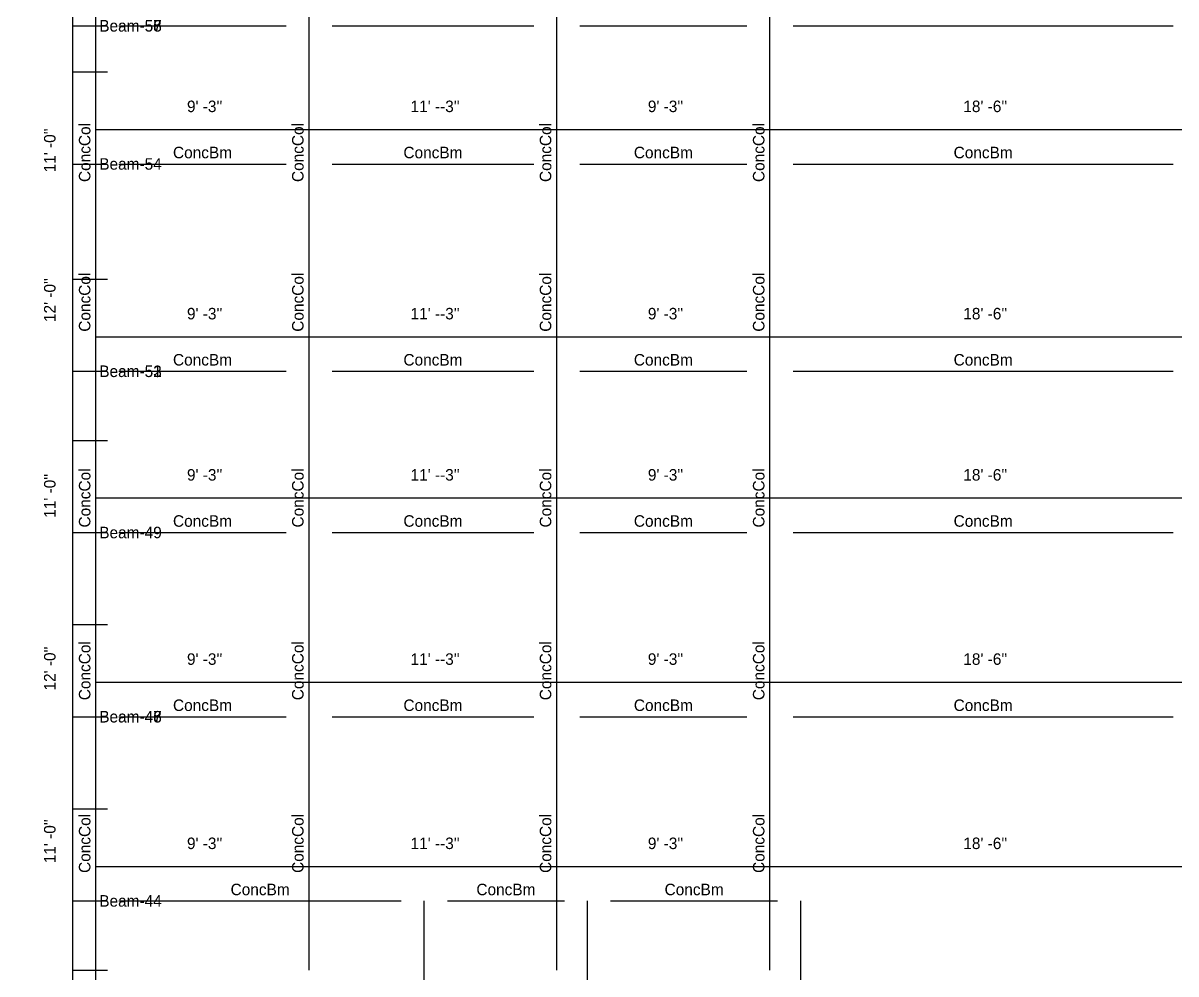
# Model space of a CAD drawing. Extents: x -38 to 2998, y -195 to 11529.
# Drawn here: x -38 to 562, y 1306 to 1801 of the extents above; entities that cross this region are included whole.
import ezdxf
from ezdxf.enums import TextEntityAlignment as Align

# ---------------------------------------------------------------- set-up
doc = ezdxf.new("R2010")
doc.units = 0
doc.header["$MEASUREMENT"] = 0
doc.layers.get('0').update_dxf_attribs({"linetype": 'CONTINUOUS'})
for name, color, linetype in [('CENTERLINES', 7, 'CONTINUOUS'), ('DIMENSIONS', 4, 'CONTINUOUS'), ('TEXT', 5, 'CONTINUOUS')]:
    doc.layers.add(name, color=color, linetype=linetype)
doc.dimstyles.get("Standard").update_dxf_attribs({"dimtxt": 0.18, "dimasz": 0.18, "dimexe": 0.18, "dimexo": 0.0625, "dimgap": 0.09, "dimtad": 0, "dimtih": 1, "dimtoh": 1, "dimdec": 4, "dimzin": 0, "dimtxsty": 'STANDARD', "dimcen": 0.09, "dimazin": 3, "dimtfac": 1, "dimtdec": 4, "dimtofl": 0, "dimtmove": 0, "dimatfit": 3, "dimtolj": 1, "dimtzin": 0})

# ---------------------------------------------------------------- blocks, each defined once
blk = doc.blocks.new('*D3437')
at = {"color": 1, "linetype": 'BYBLOCK'}
for points in [[(-8.29, 1340.29), (-7.23, 1339.23), (-16.77, 1348.77), (-15.71, 1347.71)], [(-8.29, 1196.29), (-7.23, 1195.23), (-16.77, 1204.77), (-15.71, 1203.71)]]:
    blk.add_solid(points, dxfattribs=at)
at = {"layer": 'DIMENSIONS', "color": 9, "linetype": 'BYBLOCK'}
for p, q in [((-12, 1344), (6, 1344)), ((-12, 1200), (6, 1200))]:
    blk.add_line(p, q, dxfattribs=at)
at = {"layer": 'DIMENSIONS', "color": 0, "linetype": 'BYBLOCK'}
blk.add_line((-12, 1200), (-12, 1344), dxfattribs=at)
at = {"layer": 'DIMENSIONS', "color": 0, "linetype": 'BYBLOCK', "insert": (-24, 1272), "char_height": 6, "attachment_point": 5, "rotation": 90}
blk.add_mtext("\\A1; 12' -0''", dxfattribs=at)
blk = doc.blocks.new('*D3438')
at = {"color": 1, "linetype": 'BYBLOCK'}
for points in [[(4.77, 1366.77), (3.71, 1365.71), (-3.71, 1358.29), (-4.77, 1357.23)], [(115.77, 1366.77), (114.71, 1365.71), (107.29, 1358.29), (106.23, 1357.23)]]:
    blk.add_solid(points, dxfattribs=at)
at = {"layer": 'DIMENSIONS', "color": 9, "linetype": 'BYBLOCK'}
for p, q in [((0, 1362), (0, 1380)), ((111, 1362), (111, 1380))]:
    blk.add_line(p, q, dxfattribs=at)
at = {"layer": 'DIMENSIONS', "color": 0, "linetype": 'BYBLOCK'}
blk.add_line((0, 1362), (111, 1362), dxfattribs=at)
at = {"layer": 'DIMENSIONS', "color": 0, "linetype": 'BYBLOCK', "insert": (55.5, 1374), "char_height": 6, "attachment_point": 5}
blk.add_mtext("\\A1; 9' -3''", dxfattribs=at)
blk = doc.blocks.new('*D3439')
at = {"color": 1, "linetype": 'BYBLOCK'}
for points in [[(115.77, 1366.77), (114.71, 1365.71), (107.29, 1358.29), (106.23, 1357.23)], [(244.77, 1366.77), (243.71, 1365.71), (236.29, 1358.29), (235.23, 1357.23)]]:
    blk.add_solid(points, dxfattribs=at)
at = {"layer": 'DIMENSIONS', "color": 9, "linetype": 'BYBLOCK'}
for p, q in [((111, 1362), (111, 1380)), ((240, 1362), (240, 1380))]:
    blk.add_line(p, q, dxfattribs=at)
at = {"layer": 'DIMENSIONS', "color": 0, "linetype": 'BYBLOCK'}
blk.add_line((111, 1362), (240, 1362), dxfattribs=at)
at = {"layer": 'DIMENSIONS', "color": 0, "linetype": 'BYBLOCK', "insert": (175.5, 1374), "char_height": 6, "attachment_point": 5}
blk.add_mtext("\\A1; 11' --3''", dxfattribs=at)
blk = doc.blocks.new('*D3440')
at = {"color": 1, "linetype": 'BYBLOCK'}
for points in [[(244.77, 1366.77), (243.71, 1365.71), (236.29, 1358.29), (235.23, 1357.23)], [(355.77, 1366.77), (354.71, 1365.71), (347.29, 1358.29), (346.23, 1357.23)]]:
    blk.add_solid(points, dxfattribs=at)
at = {"layer": 'DIMENSIONS', "color": 9, "linetype": 'BYBLOCK'}
for p, q in [((240, 1362), (240, 1380)), ((351, 1362), (351, 1380))]:
    blk.add_line(p, q, dxfattribs=at)
at = {"layer": 'DIMENSIONS', "color": 0, "linetype": 'BYBLOCK'}
blk.add_line((240, 1362), (351, 1362), dxfattribs=at)
at = {"layer": 'DIMENSIONS', "color": 0, "linetype": 'BYBLOCK', "insert": (295.5, 1374), "char_height": 6, "attachment_point": 5}
blk.add_mtext("\\A1; 9' -3''", dxfattribs=at)
blk = doc.blocks.new('*D3441')
at = {"color": 1, "linetype": 'BYBLOCK'}
for points in [[(355.77, 1366.77), (354.71, 1365.71), (347.29, 1358.29), (346.23, 1357.23)], [(577.77, 1366.77), (576.71, 1365.71), (569.29, 1358.29), (568.23, 1357.23)]]:
    blk.add_solid(points, dxfattribs=at)
at = {"layer": 'DIMENSIONS', "color": 9, "linetype": 'BYBLOCK'}
for p, q in [((351, 1362), (351, 1380)), ((573, 1362), (573, 1380))]:
    blk.add_line(p, q, dxfattribs=at)
at = {"layer": 'DIMENSIONS', "color": 0, "linetype": 'BYBLOCK'}
blk.add_line((351, 1362), (573, 1362), dxfattribs=at)
at = {"layer": 'DIMENSIONS', "color": 0, "linetype": 'BYBLOCK', "insert": (462, 1374), "char_height": 6, "attachment_point": 5}
blk.add_mtext("\\A1; 18' -6''", dxfattribs=at)
blk = doc.blocks.new('*D3453')
at = {"color": 1, "linetype": 'BYBLOCK'}
for points in [[(-8.29, 1532.29), (-7.23, 1531.23), (-16.77, 1540.77), (-15.71, 1539.71)], [(-8.29, 1388.29), (-7.23, 1387.23), (-16.77, 1396.77), (-15.71, 1395.71)]]:
    blk.add_solid(points, dxfattribs=at)
at = {"layer": 'DIMENSIONS', "color": 9, "linetype": 'BYBLOCK'}
for p, q in [((-12, 1536), (6, 1536)), ((-12, 1392), (6, 1392))]:
    blk.add_line(p, q, dxfattribs=at)
at = {"layer": 'DIMENSIONS', "color": 0, "linetype": 'BYBLOCK'}
blk.add_line((-12, 1392), (-12, 1536), dxfattribs=at)
at = {"layer": 'DIMENSIONS', "color": 0, "linetype": 'BYBLOCK', "insert": (-24, 1464), "char_height": 6, "attachment_point": 5, "rotation": 90}
blk.add_mtext("\\A1; 12' -0''", dxfattribs=at)
blk = doc.blocks.new('*D3454')
at = {"color": 1, "linetype": 'BYBLOCK'}
for points in [[(4.77, 1558.77), (3.71, 1557.71), (-3.71, 1550.29), (-4.77, 1549.23)], [(115.77, 1558.77), (114.71, 1557.71), (107.29, 1550.29), (106.23, 1549.23)]]:
    blk.add_solid(points, dxfattribs=at)
at = {"layer": 'DIMENSIONS', "color": 9, "linetype": 'BYBLOCK'}
for p, q in [((0, 1554), (0, 1572)), ((111, 1554), (111, 1572))]:
    blk.add_line(p, q, dxfattribs=at)
at = {"layer": 'DIMENSIONS', "color": 0, "linetype": 'BYBLOCK'}
blk.add_line((0, 1554), (111, 1554), dxfattribs=at)
at = {"layer": 'DIMENSIONS', "color": 0, "linetype": 'BYBLOCK', "insert": (55.5, 1566), "char_height": 6, "attachment_point": 5}
blk.add_mtext("\\A1; 9' -3''", dxfattribs=at)
blk = doc.blocks.new('*D3455')
at = {"color": 1, "linetype": 'BYBLOCK'}
for points in [[(115.77, 1558.77), (114.71, 1557.71), (107.29, 1550.29), (106.23, 1549.23)], [(244.77, 1558.77), (243.71, 1557.71), (236.29, 1550.29), (235.23, 1549.23)]]:
    blk.add_solid(points, dxfattribs=at)
at = {"layer": 'DIMENSIONS', "color": 9, "linetype": 'BYBLOCK'}
for p, q in [((111, 1554), (111, 1572)), ((240, 1554), (240, 1572))]:
    blk.add_line(p, q, dxfattribs=at)
at = {"layer": 'DIMENSIONS', "color": 0, "linetype": 'BYBLOCK'}
blk.add_line((111, 1554), (240, 1554), dxfattribs=at)
at = {"layer": 'DIMENSIONS', "color": 0, "linetype": 'BYBLOCK', "insert": (175.5, 1566), "char_height": 6, "attachment_point": 5}
blk.add_mtext("\\A1; 11' --3''", dxfattribs=at)
blk = doc.blocks.new('*D3456')
at = {"color": 1, "linetype": 'BYBLOCK'}
for points in [[(244.77, 1558.77), (243.71, 1557.71), (236.29, 1550.29), (235.23, 1549.23)], [(355.77, 1558.77), (354.71, 1557.71), (347.29, 1550.29), (346.23, 1549.23)]]:
    blk.add_solid(points, dxfattribs=at)
at = {"layer": 'DIMENSIONS', "color": 9, "linetype": 'BYBLOCK'}
for p, q in [((240, 1554), (240, 1572)), ((351, 1554), (351, 1572))]:
    blk.add_line(p, q, dxfattribs=at)
at = {"layer": 'DIMENSIONS', "color": 0, "linetype": 'BYBLOCK'}
blk.add_line((240, 1554), (351, 1554), dxfattribs=at)
at = {"layer": 'DIMENSIONS', "color": 0, "linetype": 'BYBLOCK', "insert": (295.5, 1566), "char_height": 6, "attachment_point": 5}
blk.add_mtext("\\A1; 9' -3''", dxfattribs=at)
blk = doc.blocks.new('*D3457')
at = {"color": 1, "linetype": 'BYBLOCK'}
for points in [[(355.77, 1558.77), (354.71, 1557.71), (347.29, 1550.29), (346.23, 1549.23)], [(577.77, 1558.77), (576.71, 1557.71), (569.29, 1550.29), (568.23, 1549.23)]]:
    blk.add_solid(points, dxfattribs=at)
at = {"layer": 'DIMENSIONS', "color": 9, "linetype": 'BYBLOCK'}
for p, q in [((351, 1554), (351, 1572)), ((573, 1554), (573, 1572))]:
    blk.add_line(p, q, dxfattribs=at)
at = {"layer": 'DIMENSIONS', "color": 0, "linetype": 'BYBLOCK'}
blk.add_line((351, 1554), (573, 1554), dxfattribs=at)
at = {"layer": 'DIMENSIONS', "color": 0, "linetype": 'BYBLOCK', "insert": (462, 1566), "char_height": 6, "attachment_point": 5}
blk.add_mtext("\\A1; 18' -6''", dxfattribs=at)
blk = doc.blocks.new('*D3469')
at = {"color": 1, "linetype": 'BYBLOCK'}
for points in [[(-8.29, 1724.29), (-7.23, 1723.23), (-16.77, 1732.77), (-15.71, 1731.71)], [(-8.29, 1580.29), (-7.23, 1579.23), (-16.77, 1588.77), (-15.71, 1587.71)]]:
    blk.add_solid(points, dxfattribs=at)
at = {"layer": 'DIMENSIONS', "color": 9, "linetype": 'BYBLOCK'}
for p, q in [((-12, 1728), (6, 1728)), ((-12, 1584), (6, 1584))]:
    blk.add_line(p, q, dxfattribs=at)
at = {"layer": 'DIMENSIONS', "color": 0, "linetype": 'BYBLOCK'}
blk.add_line((-12, 1584), (-12, 1728), dxfattribs=at)
at = {"layer": 'DIMENSIONS', "color": 0, "linetype": 'BYBLOCK', "insert": (-24, 1656), "char_height": 6, "attachment_point": 5, "rotation": 90}
blk.add_mtext("\\A1; 12' -0''", dxfattribs=at)
blk = doc.blocks.new('*D3470')
at = {"color": 1, "linetype": 'BYBLOCK'}
for points in [[(4.77, 1750.77), (3.71, 1749.71), (-3.71, 1742.29), (-4.77, 1741.23)], [(115.77, 1750.77), (114.71, 1749.71), (107.29, 1742.29), (106.23, 1741.23)]]:
    blk.add_solid(points, dxfattribs=at)
at = {"layer": 'DIMENSIONS', "color": 9, "linetype": 'BYBLOCK'}
for p, q in [((0, 1746), (0, 1764)), ((111, 1746), (111, 1764))]:
    blk.add_line(p, q, dxfattribs=at)
at = {"layer": 'DIMENSIONS', "color": 0, "linetype": 'BYBLOCK'}
blk.add_line((0, 1746), (111, 1746), dxfattribs=at)
at = {"layer": 'DIMENSIONS', "color": 0, "linetype": 'BYBLOCK', "insert": (55.5, 1758), "char_height": 6, "attachment_point": 5}
blk.add_mtext("\\A1; 9' -3''", dxfattribs=at)
blk = doc.blocks.new('*D3471')
at = {"color": 1, "linetype": 'BYBLOCK'}
for points in [[(115.77, 1750.77), (114.71, 1749.71), (107.29, 1742.29), (106.23, 1741.23)], [(244.77, 1750.77), (243.71, 1749.71), (236.29, 1742.29), (235.23, 1741.23)]]:
    blk.add_solid(points, dxfattribs=at)
at = {"layer": 'DIMENSIONS', "color": 9, "linetype": 'BYBLOCK'}
for p, q in [((111, 1746), (111, 1764)), ((240, 1746), (240, 1764))]:
    blk.add_line(p, q, dxfattribs=at)
at = {"layer": 'DIMENSIONS', "color": 0, "linetype": 'BYBLOCK'}
blk.add_line((111, 1746), (240, 1746), dxfattribs=at)
at = {"layer": 'DIMENSIONS', "color": 0, "linetype": 'BYBLOCK', "insert": (175.5, 1758), "char_height": 6, "attachment_point": 5}
blk.add_mtext("\\A1; 11' --3''", dxfattribs=at)
blk = doc.blocks.new('*D3472')
at = {"color": 1, "linetype": 'BYBLOCK'}
for points in [[(244.77, 1750.77), (243.71, 1749.71), (236.29, 1742.29), (235.23, 1741.23)], [(355.77, 1750.77), (354.71, 1749.71), (347.29, 1742.29), (346.23, 1741.23)]]:
    blk.add_solid(points, dxfattribs=at)
at = {"layer": 'DIMENSIONS', "color": 9, "linetype": 'BYBLOCK'}
for p, q in [((240, 1746), (240, 1764)), ((351, 1746), (351, 1764))]:
    blk.add_line(p, q, dxfattribs=at)
at = {"layer": 'DIMENSIONS', "color": 0, "linetype": 'BYBLOCK'}
blk.add_line((240, 1746), (351, 1746), dxfattribs=at)
at = {"layer": 'DIMENSIONS', "color": 0, "linetype": 'BYBLOCK', "insert": (295.5, 1758), "char_height": 6, "attachment_point": 5}
blk.add_mtext("\\A1; 9' -3''", dxfattribs=at)
blk = doc.blocks.new('*D3473')
at = {"color": 1, "linetype": 'BYBLOCK'}
for points in [[(355.77, 1750.77), (354.71, 1749.71), (347.29, 1742.29), (346.23, 1741.23)], [(577.77, 1750.77), (576.71, 1749.71), (569.29, 1742.29), (568.23, 1741.23)]]:
    blk.add_solid(points, dxfattribs=at)
at = {"layer": 'DIMENSIONS', "color": 9, "linetype": 'BYBLOCK'}
for p, q in [((351, 1746), (351, 1764)), ((573, 1746), (573, 1764))]:
    blk.add_line(p, q, dxfattribs=at)
at = {"layer": 'DIMENSIONS', "color": 0, "linetype": 'BYBLOCK'}
blk.add_line((351, 1746), (573, 1746), dxfattribs=at)
at = {"layer": 'DIMENSIONS', "color": 0, "linetype": 'BYBLOCK', "insert": (462, 1758), "char_height": 6, "attachment_point": 5}
blk.add_mtext("\\A1; 18' -6''", dxfattribs=at)
blk = doc.blocks.new('*D3485')
at = {"color": 1, "linetype": 'BYBLOCK'}
for points in [[(-8.29, 1916.29), (-7.23, 1915.23), (-16.77, 1924.77), (-15.71, 1923.71)], [(-8.29, 1772.29), (-7.23, 1771.23), (-16.77, 1780.77), (-15.71, 1779.71)]]:
    blk.add_solid(points, dxfattribs=at)
at = {"layer": 'DIMENSIONS', "color": 9, "linetype": 'BYBLOCK'}
for p, q in [((-12, 1920), (6, 1920)), ((-12, 1776), (6, 1776))]:
    blk.add_line(p, q, dxfattribs=at)
at = {"layer": 'DIMENSIONS', "color": 0, "linetype": 'BYBLOCK'}
blk.add_line((-12, 1776), (-12, 1920), dxfattribs=at)
at = {"layer": 'DIMENSIONS', "color": 0, "linetype": 'BYBLOCK', "insert": (-24, 1848), "char_height": 6, "attachment_point": 5, "rotation": 90}
blk.add_mtext("\\A1; 12' -0''", dxfattribs=at)
blk = doc.blocks.new('*D3923')
at = {"color": 1, "linetype": 'BYBLOCK'}
for points in [[(-8.29, 1436.29), (-7.23, 1435.23), (-16.77, 1444.77), (-15.71, 1443.71)], [(-8.29, 1304.29), (-7.23, 1303.23), (-16.77, 1312.77), (-15.71, 1311.71)]]:
    blk.add_solid(points, dxfattribs=at)
at = {"layer": 'DIMENSIONS', "color": 9, "linetype": 'BYBLOCK'}
for p, q in [((-12, 1440), (6, 1440)), ((-12, 1308), (6, 1308))]:
    blk.add_line(p, q, dxfattribs=at)
at = {"layer": 'DIMENSIONS', "color": 0, "linetype": 'BYBLOCK'}
blk.add_line((-12, 1308), (-12, 1440), dxfattribs=at)
at = {"layer": 'DIMENSIONS', "color": 0, "linetype": 'BYBLOCK', "insert": (-24, 1374), "char_height": 6, "attachment_point": 5, "rotation": 90}
blk.add_mtext("\\A1; 11' -0''", dxfattribs=at)
blk = doc.blocks.new('*D3924')
at = {"color": 1, "linetype": 'BYBLOCK'}
for points in [[(4.77, 1462.77), (3.71, 1461.71), (-3.71, 1454.29), (-4.77, 1453.23)], [(115.77, 1462.77), (114.71, 1461.71), (107.29, 1454.29), (106.23, 1453.23)]]:
    blk.add_solid(points, dxfattribs=at)
at = {"layer": 'DIMENSIONS', "color": 9, "linetype": 'BYBLOCK'}
for p, q in [((0, 1458), (0, 1476)), ((111, 1458), (111, 1476))]:
    blk.add_line(p, q, dxfattribs=at)
at = {"layer": 'DIMENSIONS', "color": 0, "linetype": 'BYBLOCK'}
blk.add_line((0, 1458), (111, 1458), dxfattribs=at)
at = {"layer": 'DIMENSIONS', "color": 0, "linetype": 'BYBLOCK', "insert": (55.5, 1470), "char_height": 6, "attachment_point": 5}
blk.add_mtext("\\A1; 9' -3''", dxfattribs=at)
blk = doc.blocks.new('*D3925')
at = {"color": 1, "linetype": 'BYBLOCK'}
for points in [[(115.77, 1462.77), (114.71, 1461.71), (107.29, 1454.29), (106.23, 1453.23)], [(244.77, 1462.77), (243.71, 1461.71), (236.29, 1454.29), (235.23, 1453.23)]]:
    blk.add_solid(points, dxfattribs=at)
at = {"layer": 'DIMENSIONS', "color": 9, "linetype": 'BYBLOCK'}
for p, q in [((111, 1458), (111, 1476)), ((240, 1458), (240, 1476))]:
    blk.add_line(p, q, dxfattribs=at)
at = {"layer": 'DIMENSIONS', "color": 0, "linetype": 'BYBLOCK'}
blk.add_line((111, 1458), (240, 1458), dxfattribs=at)
at = {"layer": 'DIMENSIONS', "color": 0, "linetype": 'BYBLOCK', "insert": (175.5, 1470), "char_height": 6, "attachment_point": 5}
blk.add_mtext("\\A1; 11' --3''", dxfattribs=at)
blk = doc.blocks.new('*D3926')
at = {"color": 1, "linetype": 'BYBLOCK'}
for points in [[(244.77, 1462.77), (243.71, 1461.71), (236.29, 1454.29), (235.23, 1453.23)], [(355.77, 1462.77), (354.71, 1461.71), (347.29, 1454.29), (346.23, 1453.23)]]:
    blk.add_solid(points, dxfattribs=at)
at = {"layer": 'DIMENSIONS', "color": 9, "linetype": 'BYBLOCK'}
for p, q in [((240, 1458), (240, 1476)), ((351, 1458), (351, 1476))]:
    blk.add_line(p, q, dxfattribs=at)
at = {"layer": 'DIMENSIONS', "color": 0, "linetype": 'BYBLOCK'}
blk.add_line((240, 1458), (351, 1458), dxfattribs=at)
at = {"layer": 'DIMENSIONS', "color": 0, "linetype": 'BYBLOCK', "insert": (295.5, 1470), "char_height": 6, "attachment_point": 5}
blk.add_mtext("\\A1; 9' -3''", dxfattribs=at)
blk = doc.blocks.new('*D3927')
at = {"color": 1, "linetype": 'BYBLOCK'}
for points in [[(355.77, 1462.77), (354.71, 1461.71), (347.29, 1454.29), (346.23, 1453.23)], [(577.77, 1462.77), (576.71, 1461.71), (569.29, 1454.29), (568.23, 1453.23)]]:
    blk.add_solid(points, dxfattribs=at)
at = {"layer": 'DIMENSIONS', "color": 9, "linetype": 'BYBLOCK'}
for p, q in [((351, 1458), (351, 1476)), ((573, 1458), (573, 1476))]:
    blk.add_line(p, q, dxfattribs=at)
at = {"layer": 'DIMENSIONS', "color": 0, "linetype": 'BYBLOCK'}
blk.add_line((351, 1458), (573, 1458), dxfattribs=at)
at = {"layer": 'DIMENSIONS', "color": 0, "linetype": 'BYBLOCK', "insert": (462, 1470), "char_height": 6, "attachment_point": 5}
blk.add_mtext("\\A1; 18' -6''", dxfattribs=at)
blk = doc.blocks.new('*D3939')
at = {"color": 1, "linetype": 'BYBLOCK'}
for points in [[(-8.29, 1616.29), (-7.23, 1615.23), (-16.77, 1624.77), (-15.71, 1623.71)], [(-8.29, 1484.29), (-7.23, 1483.23), (-16.77, 1492.77), (-15.71, 1491.71)]]:
    blk.add_solid(points, dxfattribs=at)
at = {"layer": 'DIMENSIONS', "color": 9, "linetype": 'BYBLOCK'}
for p, q in [((-12, 1620), (6, 1620)), ((-12, 1488), (6, 1488))]:
    blk.add_line(p, q, dxfattribs=at)
at = {"layer": 'DIMENSIONS', "color": 0, "linetype": 'BYBLOCK'}
blk.add_line((-12, 1488), (-12, 1620), dxfattribs=at)
at = {"layer": 'DIMENSIONS', "color": 0, "linetype": 'BYBLOCK', "insert": (-24, 1554), "char_height": 6, "attachment_point": 5, "rotation": 90}
blk.add_mtext("\\A1; 11' -0''", dxfattribs=at)
blk = doc.blocks.new('*D3940')
at = {"color": 1, "linetype": 'BYBLOCK'}
for points in [[(4.77, 1642.77), (3.71, 1641.71), (-3.71, 1634.29), (-4.77, 1633.23)], [(115.77, 1642.77), (114.71, 1641.71), (107.29, 1634.29), (106.23, 1633.23)]]:
    blk.add_solid(points, dxfattribs=at)
at = {"layer": 'DIMENSIONS', "color": 9, "linetype": 'BYBLOCK'}
for p, q in [((0, 1638), (0, 1656)), ((111, 1638), (111, 1656))]:
    blk.add_line(p, q, dxfattribs=at)
at = {"layer": 'DIMENSIONS', "color": 0, "linetype": 'BYBLOCK'}
blk.add_line((0, 1638), (111, 1638), dxfattribs=at)
at = {"layer": 'DIMENSIONS', "color": 0, "linetype": 'BYBLOCK', "insert": (55.5, 1650), "char_height": 6, "attachment_point": 5}
blk.add_mtext("\\A1; 9' -3''", dxfattribs=at)
blk = doc.blocks.new('*D3941')
at = {"color": 1, "linetype": 'BYBLOCK'}
for points in [[(115.77, 1642.77), (114.71, 1641.71), (107.29, 1634.29), (106.23, 1633.23)], [(244.77, 1642.77), (243.71, 1641.71), (236.29, 1634.29), (235.23, 1633.23)]]:
    blk.add_solid(points, dxfattribs=at)
at = {"layer": 'DIMENSIONS', "color": 9, "linetype": 'BYBLOCK'}
for p, q in [((111, 1638), (111, 1656)), ((240, 1638), (240, 1656))]:
    blk.add_line(p, q, dxfattribs=at)
at = {"layer": 'DIMENSIONS', "color": 0, "linetype": 'BYBLOCK'}
blk.add_line((111, 1638), (240, 1638), dxfattribs=at)
at = {"layer": 'DIMENSIONS', "color": 0, "linetype": 'BYBLOCK', "insert": (175.5, 1650), "char_height": 6, "attachment_point": 5}
blk.add_mtext("\\A1; 11' --3''", dxfattribs=at)
blk = doc.blocks.new('*D3942')
at = {"color": 1, "linetype": 'BYBLOCK'}
for points in [[(244.77, 1642.77), (243.71, 1641.71), (236.29, 1634.29), (235.23, 1633.23)], [(355.77, 1642.77), (354.71, 1641.71), (347.29, 1634.29), (346.23, 1633.23)]]:
    blk.add_solid(points, dxfattribs=at)
at = {"layer": 'DIMENSIONS', "color": 9, "linetype": 'BYBLOCK'}
for p, q in [((240, 1638), (240, 1656)), ((351, 1638), (351, 1656))]:
    blk.add_line(p, q, dxfattribs=at)
at = {"layer": 'DIMENSIONS', "color": 0, "linetype": 'BYBLOCK'}
blk.add_line((240, 1638), (351, 1638), dxfattribs=at)
at = {"layer": 'DIMENSIONS', "color": 0, "linetype": 'BYBLOCK', "insert": (295.5, 1650), "char_height": 6, "attachment_point": 5}
blk.add_mtext("\\A1; 9' -3''", dxfattribs=at)
blk = doc.blocks.new('*D3943')
at = {"color": 1, "linetype": 'BYBLOCK'}
for points in [[(355.77, 1642.77), (354.71, 1641.71), (347.29, 1634.29), (346.23, 1633.23)], [(577.77, 1642.77), (576.71, 1641.71), (569.29, 1634.29), (568.23, 1633.23)]]:
    blk.add_solid(points, dxfattribs=at)
at = {"layer": 'DIMENSIONS', "color": 9, "linetype": 'BYBLOCK'}
for p, q in [((351, 1638), (351, 1656)), ((573, 1638), (573, 1656))]:
    blk.add_line(p, q, dxfattribs=at)
at = {"layer": 'DIMENSIONS', "color": 0, "linetype": 'BYBLOCK'}
blk.add_line((351, 1638), (573, 1638), dxfattribs=at)
at = {"layer": 'DIMENSIONS', "color": 0, "linetype": 'BYBLOCK', "insert": (462, 1650), "char_height": 6, "attachment_point": 5}
blk.add_mtext("\\A1; 18' -6''", dxfattribs=at)
blk = doc.blocks.new('*D3955')
at = {"color": 1, "linetype": 'BYBLOCK'}
for points in [[(-8.29, 1796.29), (-7.23, 1795.23), (-16.77, 1804.77), (-15.71, 1803.71)], [(-8.29, 1664.29), (-7.23, 1663.23), (-16.77, 1672.77), (-15.71, 1671.71)]]:
    blk.add_solid(points, dxfattribs=at)
at = {"layer": 'DIMENSIONS', "color": 9, "linetype": 'BYBLOCK'}
for p, q in [((-12, 1800), (6, 1800)), ((-12, 1668), (6, 1668))]:
    blk.add_line(p, q, dxfattribs=at)
at = {"layer": 'DIMENSIONS', "color": 0, "linetype": 'BYBLOCK'}
blk.add_line((-12, 1668), (-12, 1800), dxfattribs=at)
at = {"layer": 'DIMENSIONS', "color": 0, "linetype": 'BYBLOCK', "insert": (-24, 1734), "char_height": 6, "attachment_point": 5, "rotation": 90}
blk.add_mtext("\\A1; 11' -0''", dxfattribs=at)
blk = doc.blocks.new('*D4393')
at = {"color": 1, "linetype": 'BYBLOCK'}
for points in [[(-8.29, 1436.29), (-7.23, 1435.23), (-16.77, 1444.77), (-15.71, 1443.71)], [(-8.29, 1304.29), (-7.23, 1303.23), (-16.77, 1312.77), (-15.71, 1311.71)]]:
    blk.add_solid(points, dxfattribs=at)
at = {"layer": 'DIMENSIONS', "color": 9, "linetype": 'BYBLOCK'}
for p, q in [((-12, 1440), (6, 1440)), ((-12, 1308), (6, 1308))]:
    blk.add_line(p, q, dxfattribs=at)
at = {"layer": 'DIMENSIONS', "color": 0, "linetype": 'BYBLOCK'}
blk.add_line((-12, 1308), (-12, 1440), dxfattribs=at)
at = {"layer": 'DIMENSIONS', "color": 0, "linetype": 'BYBLOCK', "insert": (-24, 1374), "char_height": 6, "attachment_point": 5, "rotation": 90}
blk.add_mtext("\\A1; 11' -0''", dxfattribs=at)
blk = doc.blocks.new('*D4394')
at = {"color": 1, "linetype": 'BYBLOCK'}
for points in [[(4.77, 1462.77), (3.71, 1461.71), (-3.71, 1454.29), (-4.77, 1453.23)], [(115.77, 1462.77), (114.71, 1461.71), (107.29, 1454.29), (106.23, 1453.23)]]:
    blk.add_solid(points, dxfattribs=at)
at = {"layer": 'DIMENSIONS', "color": 9, "linetype": 'BYBLOCK'}
for p, q in [((0, 1458), (0, 1476)), ((111, 1458), (111, 1476))]:
    blk.add_line(p, q, dxfattribs=at)
at = {"layer": 'DIMENSIONS', "color": 0, "linetype": 'BYBLOCK'}
blk.add_line((0, 1458), (111, 1458), dxfattribs=at)
at = {"layer": 'DIMENSIONS', "color": 0, "linetype": 'BYBLOCK', "insert": (55.5, 1470), "char_height": 6, "attachment_point": 5}
blk.add_mtext("\\A1; 9' -3''", dxfattribs=at)
blk = doc.blocks.new('*D4395')
at = {"color": 1, "linetype": 'BYBLOCK'}
for points in [[(115.77, 1462.77), (114.71, 1461.71), (107.29, 1454.29), (106.23, 1453.23)], [(244.77, 1462.77), (243.71, 1461.71), (236.29, 1454.29), (235.23, 1453.23)]]:
    blk.add_solid(points, dxfattribs=at)
at = {"layer": 'DIMENSIONS', "color": 9, "linetype": 'BYBLOCK'}
for p, q in [((111, 1458), (111, 1476)), ((240, 1458), (240, 1476))]:
    blk.add_line(p, q, dxfattribs=at)
at = {"layer": 'DIMENSIONS', "color": 0, "linetype": 'BYBLOCK'}
blk.add_line((111, 1458), (240, 1458), dxfattribs=at)
at = {"layer": 'DIMENSIONS', "color": 0, "linetype": 'BYBLOCK', "insert": (175.5, 1470), "char_height": 6, "attachment_point": 5}
blk.add_mtext("\\A1; 11' --3''", dxfattribs=at)
blk = doc.blocks.new('*D4396')
at = {"color": 1, "linetype": 'BYBLOCK'}
for points in [[(244.77, 1462.77), (243.71, 1461.71), (236.29, 1454.29), (235.23, 1453.23)], [(355.77, 1462.77), (354.71, 1461.71), (347.29, 1454.29), (346.23, 1453.23)]]:
    blk.add_solid(points, dxfattribs=at)
at = {"layer": 'DIMENSIONS', "color": 9, "linetype": 'BYBLOCK'}
for p, q in [((240, 1458), (240, 1476)), ((351, 1458), (351, 1476))]:
    blk.add_line(p, q, dxfattribs=at)
at = {"layer": 'DIMENSIONS', "color": 0, "linetype": 'BYBLOCK'}
blk.add_line((240, 1458), (351, 1458), dxfattribs=at)
at = {"layer": 'DIMENSIONS', "color": 0, "linetype": 'BYBLOCK', "insert": (295.5, 1470), "char_height": 6, "attachment_point": 5}
blk.add_mtext("\\A1; 9' -3''", dxfattribs=at)
blk = doc.blocks.new('*D4397')
at = {"color": 1, "linetype": 'BYBLOCK'}
for points in [[(355.77, 1462.77), (354.71, 1461.71), (347.29, 1454.29), (346.23, 1453.23)], [(577.77, 1462.77), (576.71, 1461.71), (569.29, 1454.29), (568.23, 1453.23)]]:
    blk.add_solid(points, dxfattribs=at)
at = {"layer": 'DIMENSIONS', "color": 9, "linetype": 'BYBLOCK'}
for p, q in [((351, 1458), (351, 1476)), ((573, 1458), (573, 1476))]:
    blk.add_line(p, q, dxfattribs=at)
at = {"layer": 'DIMENSIONS', "color": 0, "linetype": 'BYBLOCK'}
blk.add_line((351, 1458), (573, 1458), dxfattribs=at)
at = {"layer": 'DIMENSIONS', "color": 0, "linetype": 'BYBLOCK', "insert": (462, 1470), "char_height": 6, "attachment_point": 5}
blk.add_mtext("\\A1; 18' -6''", dxfattribs=at)
blk = doc.blocks.new('*D4409')
at = {"color": 1, "linetype": 'BYBLOCK'}
for points in [[(-8.29, 1616.29), (-7.23, 1615.23), (-16.77, 1624.77), (-15.71, 1623.71)], [(-8.29, 1484.29), (-7.23, 1483.23), (-16.77, 1492.77), (-15.71, 1491.71)]]:
    blk.add_solid(points, dxfattribs=at)
at = {"layer": 'DIMENSIONS', "color": 9, "linetype": 'BYBLOCK'}
for p, q in [((-12, 1620), (6, 1620)), ((-12, 1488), (6, 1488))]:
    blk.add_line(p, q, dxfattribs=at)
at = {"layer": 'DIMENSIONS', "color": 0, "linetype": 'BYBLOCK'}
blk.add_line((-12, 1488), (-12, 1620), dxfattribs=at)
at = {"layer": 'DIMENSIONS', "color": 0, "linetype": 'BYBLOCK', "insert": (-24, 1554), "char_height": 6, "attachment_point": 5, "rotation": 90}
blk.add_mtext("\\A1; 11' -0''", dxfattribs=at)
blk = doc.blocks.new('*D4410')
at = {"color": 1, "linetype": 'BYBLOCK'}
for points in [[(4.77, 1642.77), (3.71, 1641.71), (-3.71, 1634.29), (-4.77, 1633.23)], [(115.77, 1642.77), (114.71, 1641.71), (107.29, 1634.29), (106.23, 1633.23)]]:
    blk.add_solid(points, dxfattribs=at)
at = {"layer": 'DIMENSIONS', "color": 9, "linetype": 'BYBLOCK'}
for p, q in [((0, 1638), (0, 1656)), ((111, 1638), (111, 1656))]:
    blk.add_line(p, q, dxfattribs=at)
at = {"layer": 'DIMENSIONS', "color": 0, "linetype": 'BYBLOCK'}
blk.add_line((0, 1638), (111, 1638), dxfattribs=at)
at = {"layer": 'DIMENSIONS', "color": 0, "linetype": 'BYBLOCK', "insert": (55.5, 1650), "char_height": 6, "attachment_point": 5}
blk.add_mtext("\\A1; 9' -3''", dxfattribs=at)
blk = doc.blocks.new('*D4411')
at = {"color": 1, "linetype": 'BYBLOCK'}
for points in [[(115.77, 1642.77), (114.71, 1641.71), (107.29, 1634.29), (106.23, 1633.23)], [(244.77, 1642.77), (243.71, 1641.71), (236.29, 1634.29), (235.23, 1633.23)]]:
    blk.add_solid(points, dxfattribs=at)
at = {"layer": 'DIMENSIONS', "color": 9, "linetype": 'BYBLOCK'}
for p, q in [((111, 1638), (111, 1656)), ((240, 1638), (240, 1656))]:
    blk.add_line(p, q, dxfattribs=at)
at = {"layer": 'DIMENSIONS', "color": 0, "linetype": 'BYBLOCK'}
blk.add_line((111, 1638), (240, 1638), dxfattribs=at)
at = {"layer": 'DIMENSIONS', "color": 0, "linetype": 'BYBLOCK', "insert": (175.5, 1650), "char_height": 6, "attachment_point": 5}
blk.add_mtext("\\A1; 11' --3''", dxfattribs=at)
blk = doc.blocks.new('*D4412')
at = {"color": 1, "linetype": 'BYBLOCK'}
for points in [[(244.77, 1642.77), (243.71, 1641.71), (236.29, 1634.29), (235.23, 1633.23)], [(355.77, 1642.77), (354.71, 1641.71), (347.29, 1634.29), (346.23, 1633.23)]]:
    blk.add_solid(points, dxfattribs=at)
at = {"layer": 'DIMENSIONS', "color": 9, "linetype": 'BYBLOCK'}
for p, q in [((240, 1638), (240, 1656)), ((351, 1638), (351, 1656))]:
    blk.add_line(p, q, dxfattribs=at)
at = {"layer": 'DIMENSIONS', "color": 0, "linetype": 'BYBLOCK'}
blk.add_line((240, 1638), (351, 1638), dxfattribs=at)
at = {"layer": 'DIMENSIONS', "color": 0, "linetype": 'BYBLOCK', "insert": (295.5, 1650), "char_height": 6, "attachment_point": 5}
blk.add_mtext("\\A1; 9' -3''", dxfattribs=at)
blk = doc.blocks.new('*D4413')
at = {"color": 1, "linetype": 'BYBLOCK'}
for points in [[(355.77, 1642.77), (354.71, 1641.71), (347.29, 1634.29), (346.23, 1633.23)], [(577.77, 1642.77), (576.71, 1641.71), (569.29, 1634.29), (568.23, 1633.23)]]:
    blk.add_solid(points, dxfattribs=at)
at = {"layer": 'DIMENSIONS', "color": 9, "linetype": 'BYBLOCK'}
for p, q in [((351, 1638), (351, 1656)), ((573, 1638), (573, 1656))]:
    blk.add_line(p, q, dxfattribs=at)
at = {"layer": 'DIMENSIONS', "color": 0, "linetype": 'BYBLOCK'}
blk.add_line((351, 1638), (573, 1638), dxfattribs=at)
at = {"layer": 'DIMENSIONS', "color": 0, "linetype": 'BYBLOCK', "insert": (462, 1650), "char_height": 6, "attachment_point": 5}
blk.add_mtext("\\A1; 18' -6''", dxfattribs=at)
blk = doc.blocks.new('*D4425')
at = {"color": 1, "linetype": 'BYBLOCK'}
for points in [[(-8.29, 1796.29), (-7.23, 1795.23), (-16.77, 1804.77), (-15.71, 1803.71)], [(-8.29, 1664.29), (-7.23, 1663.23), (-16.77, 1672.77), (-15.71, 1671.71)]]:
    blk.add_solid(points, dxfattribs=at)
at = {"layer": 'DIMENSIONS', "color": 9, "linetype": 'BYBLOCK'}
for p, q in [((-12, 1800), (6, 1800)), ((-12, 1668), (6, 1668))]:
    blk.add_line(p, q, dxfattribs=at)
at = {"layer": 'DIMENSIONS', "color": 0, "linetype": 'BYBLOCK'}
blk.add_line((-12, 1668), (-12, 1800), dxfattribs=at)
at = {"layer": 'DIMENSIONS', "color": 0, "linetype": 'BYBLOCK', "insert": (-24, 1734), "char_height": 6, "attachment_point": 5, "rotation": 90}
blk.add_mtext("\\A1; 11' -0''", dxfattribs=at)
blk = doc.blocks.new('*D4863')
at = {"color": 1, "linetype": 'BYBLOCK'}
for points in [[(-8.29, 1436.29), (-7.23, 1435.23), (-16.77, 1444.77), (-15.71, 1443.71)], [(-8.29, 1304.29), (-7.23, 1303.23), (-16.77, 1312.77), (-15.71, 1311.71)]]:
    blk.add_solid(points, dxfattribs=at)
at = {"layer": 'DIMENSIONS', "color": 9, "linetype": 'BYBLOCK'}
for p, q in [((-12, 1440), (6, 1440)), ((-12, 1308), (6, 1308))]:
    blk.add_line(p, q, dxfattribs=at)
at = {"layer": 'DIMENSIONS', "color": 0, "linetype": 'BYBLOCK'}
blk.add_line((-12, 1308), (-12, 1440), dxfattribs=at)
at = {"layer": 'DIMENSIONS', "color": 0, "linetype": 'BYBLOCK', "insert": (-24, 1374), "char_height": 6, "attachment_point": 5, "rotation": 90}
blk.add_mtext("\\A1; 11' -0''", dxfattribs=at)
blk = doc.blocks.new('*D4864')
at = {"color": 1, "linetype": 'BYBLOCK'}
for points in [[(4.77, 1462.77), (3.71, 1461.71), (-3.71, 1454.29), (-4.77, 1453.23)], [(115.77, 1462.77), (114.71, 1461.71), (107.29, 1454.29), (106.23, 1453.23)]]:
    blk.add_solid(points, dxfattribs=at)
at = {"layer": 'DIMENSIONS', "color": 9, "linetype": 'BYBLOCK'}
for p, q in [((0, 1458), (0, 1476)), ((111, 1458), (111, 1476))]:
    blk.add_line(p, q, dxfattribs=at)
at = {"layer": 'DIMENSIONS', "color": 0, "linetype": 'BYBLOCK'}
blk.add_line((0, 1458), (111, 1458), dxfattribs=at)
at = {"layer": 'DIMENSIONS', "color": 0, "linetype": 'BYBLOCK', "insert": (55.5, 1470), "char_height": 6, "attachment_point": 5}
blk.add_mtext("\\A1; 9' -3''", dxfattribs=at)
blk = doc.blocks.new('*D4865')
at = {"color": 1, "linetype": 'BYBLOCK'}
for points in [[(115.77, 1462.77), (114.71, 1461.71), (107.29, 1454.29), (106.23, 1453.23)], [(244.77, 1462.77), (243.71, 1461.71), (236.29, 1454.29), (235.23, 1453.23)]]:
    blk.add_solid(points, dxfattribs=at)
at = {"layer": 'DIMENSIONS', "color": 9, "linetype": 'BYBLOCK'}
for p, q in [((111, 1458), (111, 1476)), ((240, 1458), (240, 1476))]:
    blk.add_line(p, q, dxfattribs=at)
at = {"layer": 'DIMENSIONS', "color": 0, "linetype": 'BYBLOCK'}
blk.add_line((111, 1458), (240, 1458), dxfattribs=at)
at = {"layer": 'DIMENSIONS', "color": 0, "linetype": 'BYBLOCK', "insert": (175.5, 1470), "char_height": 6, "attachment_point": 5}
blk.add_mtext("\\A1; 11' --3''", dxfattribs=at)
blk = doc.blocks.new('*D4866')
at = {"color": 1, "linetype": 'BYBLOCK'}
for points in [[(244.77, 1462.77), (243.71, 1461.71), (236.29, 1454.29), (235.23, 1453.23)], [(355.77, 1462.77), (354.71, 1461.71), (347.29, 1454.29), (346.23, 1453.23)]]:
    blk.add_solid(points, dxfattribs=at)
at = {"layer": 'DIMENSIONS', "color": 9, "linetype": 'BYBLOCK'}
for p, q in [((240, 1458), (240, 1476)), ((351, 1458), (351, 1476))]:
    blk.add_line(p, q, dxfattribs=at)
at = {"layer": 'DIMENSIONS', "color": 0, "linetype": 'BYBLOCK'}
blk.add_line((240, 1458), (351, 1458), dxfattribs=at)
at = {"layer": 'DIMENSIONS', "color": 0, "linetype": 'BYBLOCK', "insert": (295.5, 1470), "char_height": 6, "attachment_point": 5}
blk.add_mtext("\\A1; 9' -3''", dxfattribs=at)
blk = doc.blocks.new('*D4867')
at = {"color": 1, "linetype": 'BYBLOCK'}
for points in [[(355.77, 1462.77), (354.71, 1461.71), (347.29, 1454.29), (346.23, 1453.23)], [(577.77, 1462.77), (576.71, 1461.71), (569.29, 1454.29), (568.23, 1453.23)]]:
    blk.add_solid(points, dxfattribs=at)
at = {"layer": 'DIMENSIONS', "color": 9, "linetype": 'BYBLOCK'}
for p, q in [((351, 1458), (351, 1476)), ((573, 1458), (573, 1476))]:
    blk.add_line(p, q, dxfattribs=at)
at = {"layer": 'DIMENSIONS', "color": 0, "linetype": 'BYBLOCK'}
blk.add_line((351, 1458), (573, 1458), dxfattribs=at)
at = {"layer": 'DIMENSIONS', "color": 0, "linetype": 'BYBLOCK', "insert": (462, 1470), "char_height": 6, "attachment_point": 5}
blk.add_mtext("\\A1; 18' -6''", dxfattribs=at)
blk = doc.blocks.new('*D4879')
at = {"color": 1, "linetype": 'BYBLOCK'}
for points in [[(-8.29, 1616.29), (-7.23, 1615.23), (-16.77, 1624.77), (-15.71, 1623.71)], [(-8.29, 1484.29), (-7.23, 1483.23), (-16.77, 1492.77), (-15.71, 1491.71)]]:
    blk.add_solid(points, dxfattribs=at)
at = {"layer": 'DIMENSIONS', "color": 9, "linetype": 'BYBLOCK'}
for p, q in [((-12, 1620), (6, 1620)), ((-12, 1488), (6, 1488))]:
    blk.add_line(p, q, dxfattribs=at)
at = {"layer": 'DIMENSIONS', "color": 0, "linetype": 'BYBLOCK'}
blk.add_line((-12, 1488), (-12, 1620), dxfattribs=at)
at = {"layer": 'DIMENSIONS', "color": 0, "linetype": 'BYBLOCK', "insert": (-24, 1554), "char_height": 6, "attachment_point": 5, "rotation": 90}
blk.add_mtext("\\A1; 11' -0''", dxfattribs=at)
blk = doc.blocks.new('*D4880')
at = {"color": 1, "linetype": 'BYBLOCK'}
for points in [[(4.77, 1642.77), (3.71, 1641.71), (-3.71, 1634.29), (-4.77, 1633.23)], [(115.77, 1642.77), (114.71, 1641.71), (107.29, 1634.29), (106.23, 1633.23)]]:
    blk.add_solid(points, dxfattribs=at)
at = {"layer": 'DIMENSIONS', "color": 9, "linetype": 'BYBLOCK'}
for p, q in [((0, 1638), (0, 1656)), ((111, 1638), (111, 1656))]:
    blk.add_line(p, q, dxfattribs=at)
at = {"layer": 'DIMENSIONS', "color": 0, "linetype": 'BYBLOCK'}
blk.add_line((0, 1638), (111, 1638), dxfattribs=at)
at = {"layer": 'DIMENSIONS', "color": 0, "linetype": 'BYBLOCK', "insert": (55.5, 1650), "char_height": 6, "attachment_point": 5}
blk.add_mtext("\\A1; 9' -3''", dxfattribs=at)
blk = doc.blocks.new('*D4881')
at = {"color": 1, "linetype": 'BYBLOCK'}
for points in [[(115.77, 1642.77), (114.71, 1641.71), (107.29, 1634.29), (106.23, 1633.23)], [(244.77, 1642.77), (243.71, 1641.71), (236.29, 1634.29), (235.23, 1633.23)]]:
    blk.add_solid(points, dxfattribs=at)
at = {"layer": 'DIMENSIONS', "color": 9, "linetype": 'BYBLOCK'}
for p, q in [((111, 1638), (111, 1656)), ((240, 1638), (240, 1656))]:
    blk.add_line(p, q, dxfattribs=at)
at = {"layer": 'DIMENSIONS', "color": 0, "linetype": 'BYBLOCK'}
blk.add_line((111, 1638), (240, 1638), dxfattribs=at)
at = {"layer": 'DIMENSIONS', "color": 0, "linetype": 'BYBLOCK', "insert": (175.5, 1650), "char_height": 6, "attachment_point": 5}
blk.add_mtext("\\A1; 11' --3''", dxfattribs=at)
blk = doc.blocks.new('*D4882')
at = {"color": 1, "linetype": 'BYBLOCK'}
for points in [[(244.77, 1642.77), (243.71, 1641.71), (236.29, 1634.29), (235.23, 1633.23)], [(355.77, 1642.77), (354.71, 1641.71), (347.29, 1634.29), (346.23, 1633.23)]]:
    blk.add_solid(points, dxfattribs=at)
at = {"layer": 'DIMENSIONS', "color": 9, "linetype": 'BYBLOCK'}
for p, q in [((240, 1638), (240, 1656)), ((351, 1638), (351, 1656))]:
    blk.add_line(p, q, dxfattribs=at)
at = {"layer": 'DIMENSIONS', "color": 0, "linetype": 'BYBLOCK'}
blk.add_line((240, 1638), (351, 1638), dxfattribs=at)
at = {"layer": 'DIMENSIONS', "color": 0, "linetype": 'BYBLOCK', "insert": (295.5, 1650), "char_height": 6, "attachment_point": 5}
blk.add_mtext("\\A1; 9' -3''", dxfattribs=at)
blk = doc.blocks.new('*D4883')
at = {"color": 1, "linetype": 'BYBLOCK'}
for points in [[(355.77, 1642.77), (354.71, 1641.71), (347.29, 1634.29), (346.23, 1633.23)], [(577.77, 1642.77), (576.71, 1641.71), (569.29, 1634.29), (568.23, 1633.23)]]:
    blk.add_solid(points, dxfattribs=at)
at = {"layer": 'DIMENSIONS', "color": 9, "linetype": 'BYBLOCK'}
for p, q in [((351, 1638), (351, 1656)), ((573, 1638), (573, 1656))]:
    blk.add_line(p, q, dxfattribs=at)
at = {"layer": 'DIMENSIONS', "color": 0, "linetype": 'BYBLOCK'}
blk.add_line((351, 1638), (573, 1638), dxfattribs=at)
at = {"layer": 'DIMENSIONS', "color": 0, "linetype": 'BYBLOCK', "insert": (462, 1650), "char_height": 6, "attachment_point": 5}
blk.add_mtext("\\A1; 18' -6''", dxfattribs=at)
blk = doc.blocks.new('*D4895')
at = {"color": 1, "linetype": 'BYBLOCK'}
for points in [[(-8.29, 1796.29), (-7.23, 1795.23), (-16.77, 1804.77), (-15.71, 1803.71)], [(-8.29, 1664.29), (-7.23, 1663.23), (-16.77, 1672.77), (-15.71, 1671.71)]]:
    blk.add_solid(points, dxfattribs=at)
at = {"layer": 'DIMENSIONS', "color": 9, "linetype": 'BYBLOCK'}
for p, q in [((-12, 1800), (6, 1800)), ((-12, 1668), (6, 1668))]:
    blk.add_line(p, q, dxfattribs=at)
at = {"layer": 'DIMENSIONS', "color": 0, "linetype": 'BYBLOCK'}
blk.add_line((-12, 1668), (-12, 1800), dxfattribs=at)
at = {"layer": 'DIMENSIONS', "color": 0, "linetype": 'BYBLOCK', "insert": (-24, 1734), "char_height": 6, "attachment_point": 5, "rotation": 90}
blk.add_mtext("\\A1; 11' -0''", dxfattribs=at)

msp = doc.modelspace()

# ---------------------------------------------------------------- linework, layer by layer
at = {"layer": 'CENTERLINES', "color": 0, "linetype": 'CONTINUOUS'}
for p, q in [((0, 1776), (0, 1920)), ((111, 1776), (111, 1920)), ((240, 1776), (240, 1920)), ((351, 1776), (351, 1920)), ((0, 1668), (0, 1800)), ((0, 1668), (0, 1800)), ((0, 1668), (0, 1800)), ((12, 1800), (99, 1800)), ((12, 1800), (99, 1800)), ((12, 1800), (99, 1800)), ((111, 1668), (111, 1800)), ((111, 1668), (111, 1800)), ((111, 1668), (111, 1800)), ((123, 1800), (228, 1800)), ((123, 1800), (228, 1800)), ((123, 1800), (228, 1800)), ((240, 1668), (240, 1800)), ((240, 1668), (240, 1800)), ((240, 1668), (240, 1800)), ((252, 1800), (339, 1800)), ((252, 1800), (339, 1800)), ((252, 1800), (339, 1800)), ((351, 1668), (351, 1800)), ((351, 1668), (351, 1800)), ((351, 1668), (351, 1800)), ((363, 1800), (561, 1800)), ((363, 1800), (561, 1800)), ((363, 1800), (561, 1800)), ((0, 1584), (0, 1728)), ((12, 1728), (99, 1728)), ((111, 1584), (111, 1728)), ((123, 1728), (228, 1728)), ((240, 1584), (240, 1728)), ((252, 1728), (339, 1728)), ((351, 1584), (351, 1728)), ((363, 1728), (561, 1728)), ((0, 1488), (0, 1620)), ((0, 1488), (0, 1620)), ((0, 1488), (0, 1620)), ((12, 1620), (99, 1620)), ((12, 1620), (99, 1620)), ((12, 1620), (99, 1620)), ((111, 1488), (111, 1620)), ((111, 1488), (111, 1620)), ((111, 1488), (111, 1620)), ((123, 1620), (228, 1620)), ((123, 1620), (228, 1620)), ((123, 1620), (228, 1620)), ((240, 1488), (240, 1620)), ((240, 1488), (240, 1620)), ((240, 1488), (240, 1620)), ((252, 1620), (339, 1620)), ((252, 1620), (339, 1620)), ((252, 1620), (339, 1620)), ((351, 1488), (351, 1620)), ((351, 1488), (351, 1620)), ((351, 1488), (351, 1620)), ((363, 1620), (561, 1620)), ((363, 1620), (561, 1620)), ((363, 1620), (561, 1620)), ((0, 1392), (0, 1536)), ((12, 1536), (99, 1536)), ((111, 1392), (111, 1536)), ((123, 1536), (228, 1536)), ((240, 1392), (240, 1536)), ((252, 1536), (339, 1536)), ((351, 1392), (351, 1536)), ((363, 1536), (561, 1536)), ((0, 1308), (0, 1440)), ((0, 1308), (0, 1440)), ((0, 1308), (0, 1440)), ((12, 1440), (99, 1440)), ((12, 1440), (99, 1440)), ((12, 1440), (99, 1440)), ((111, 1308), (111, 1440)), ((111, 1308), (111, 1440)), ((111, 1308), (111, 1440)), ((123, 1440), (228, 1440)), ((123, 1440), (228, 1440)), ((123, 1440), (228, 1440)), ((240, 1308), (240, 1440)), ((240, 1308), (240, 1440)), ((240, 1308), (240, 1440)), ((252, 1440), (339, 1440)), ((252, 1440), (339, 1440)), ((252, 1440), (339, 1440)), ((351, 1308), (351, 1440)), ((351, 1308), (351, 1440)), ((351, 1308), (351, 1440)), ((363, 1440), (561, 1440)), ((363, 1440), (561, 1440)), ((363, 1440), (561, 1440)), ((0, 1200), (0, 1344)), ((12, 1344), (159, 1344)), ((171, 1200), (171, 1344)), ((183, 1344), (243.996, 1344)), ((255.996, 1200), (255.996, 1344)), ((267.996, 1344), (354.996, 1344)), ((366.996, 1200), (366.996, 1344))]:
    msp.add_line(p, q, dxfattribs=at)

# ---------------------------------------------------------------- texts
at = {"layer": 'TEXT', "color": 0}
for s, p in [('Beam-58', (18, 1800)), ('Beam-56', (18, 1800)), ('Beam-57', (18, 1800)), ('ConcBm', (55.5, 1734)), ('ConcBm', (175.5, 1734)), ('ConcBm', (295.5, 1734)), ('ConcBm', (462, 1734)), ('Beam-54', (18, 1728)), ('ConcBm', (55.5, 1626)), ('ConcBm', (55.5, 1626)), ('ConcBm', (55.5, 1626)), ('ConcBm', (175.5, 1626)), ('ConcBm', (175.5, 1626)), ('ConcBm', (175.5, 1626)), ('ConcBm', (295.5, 1626)), ('ConcBm', (295.5, 1626)), ('ConcBm', (295.5, 1626)), ('ConcBm', (462, 1626)), ('ConcBm', (462, 1626)), ('ConcBm', (462, 1626)), ('Beam-53', (18, 1620)), ('Beam-52', (18, 1620)), ('Beam-51', (18, 1620)), ('ConcBm', (55.5, 1542)), ('ConcBm', (175.5, 1542)), ('ConcBm', (295.5, 1542)), ('ConcBm', (462, 1542)), ('Beam-49', (18, 1536)), ('ConcBm', (55.5, 1446)), ('ConcBm', (55.5, 1446)), ('ConcBm', (55.5, 1446)), ('ConcBm', (175.5, 1446)), ('ConcBm', (175.5, 1446)), ('ConcBm', (175.5, 1446)), ('ConcBm', (295.5, 1446)), ('ConcBm', (295.5, 1446)), ('ConcBm', (295.5, 1446)), ('ConcBm', (462, 1446)), ('ConcBm', (462, 1446)), ('ConcBm', (462, 1446)), ('Beam-48', (18, 1440)), ('Beam-46', (18, 1440)), ('Beam-47', (18, 1440)), ('ConcBm', (85.5, 1350)), ('ConcBm', (213.498, 1350)), ('ConcBm', (311.496, 1350)), ('Beam-44', (18, 1344))]:
    msp.add_text(s, height=6, dxfattribs=at).set_placement(p, align=Align.MIDDLE)
for p in [(-6, 1734), (-6, 1734), (-6, 1734), (105, 1734), (105, 1734), (105, 1734), (234, 1734), (234, 1734), (234, 1734), (345, 1734), (345, 1734), (345, 1734), (-6, 1656), (105, 1656), (234, 1656), (345, 1656), (-6, 1554), (-6, 1554), (-6, 1554), (105, 1554), (105, 1554), (105, 1554), (234, 1554), (234, 1554), (234, 1554), (345, 1554), (345, 1554), (345, 1554), (-6, 1464), (105, 1464), (234, 1464), (345, 1464), (-6, 1374), (-6, 1374), (-6, 1374), (105, 1374), (105, 1374), (105, 1374), (234, 1374), (234, 1374), (234, 1374), (345, 1374), (345, 1374), (345, 1374)]:
    msp.add_text('ConcCol', height=6, rotation=90, dxfattribs=at).set_placement(p, align=Align.MIDDLE)

# ---------------------------------------------------------------- dimensions: what is measured, and where the dimension line sits
at = {"layer": 'DIMENSIONS'}
for base, p1, p2, picture, middle in [((-12, 1920), (-24, 1776), (-24, 1920), '*D3485', (-24, 1848)), ((-12, 1800), (-24, 1668), (-24, 1800), '*D3955', (-24, 1734)), ((-12, 1800), (-24, 1668), (-24, 1800), '*D4425', (-24, 1734)), ((-12, 1800), (-24, 1668), (-24, 1800), '*D4895', (-24, 1734)), ((111, 1746), (0, 1734), (111, 1734), '*D3470', (55.5, 1734)), ((240, 1746), (111, 1734), (240, 1734), '*D3471', (175.5, 1734)), ((351, 1746), (240, 1734), (351, 1734), '*D3472', (295.5, 1734)), ((573, 1746), (351, 1734), (573, 1734), '*D3473', (462, 1734)), ((-12, 1728), (-24, 1584), (-24, 1728), '*D3469', (-24, 1656)), ((111, 1638), (0, 1626), (111, 1626), '*D3940', (55.5, 1626)), ((111, 1638), (0, 1626), (111, 1626), '*D4410', (55.5, 1626)), ((111, 1638), (0, 1626), (111, 1626), '*D4880', (55.5, 1626)), ((240, 1638), (111, 1626), (240, 1626), '*D3941', (175.5, 1626)), ((240, 1638), (111, 1626), (240, 1626), '*D4411', (175.5, 1626)), ((240, 1638), (111, 1626), (240, 1626), '*D4881', (175.5, 1626)), ((351, 1638), (240, 1626), (351, 1626), '*D3942', (295.5, 1626)), ((351, 1638), (240, 1626), (351, 1626), '*D4412', (295.5, 1626)), ((351, 1638), (240, 1626), (351, 1626), '*D4882', (295.5, 1626)), ((573, 1638), (351, 1626), (573, 1626), '*D3943', (462, 1626)), ((573, 1638), (351, 1626), (573, 1626), '*D4413', (462, 1626)), ((573, 1638), (351, 1626), (573, 1626), '*D4883', (462, 1626)), ((-12, 1620), (-24, 1488), (-24, 1620), '*D3939', (-24, 1554)), ((-12, 1620), (-24, 1488), (-24, 1620), '*D4409', (-24, 1554)), ((-12, 1620), (-24, 1488), (-24, 1620), '*D4879', (-24, 1554)), ((111, 1554), (0, 1542), (111, 1542), '*D3454', (55.5, 1542)), ((240, 1554), (111, 1542), (240, 1542), '*D3455', (175.5, 1542)), ((351, 1554), (240, 1542), (351, 1542), '*D3456', (295.5, 1542)), ((573, 1554), (351, 1542), (573, 1542), '*D3457', (462, 1542)), ((-12, 1536), (-24, 1392), (-24, 1536), '*D3453', (-24, 1464)), ((111, 1458), (0, 1446), (111, 1446), '*D3924', (55.5, 1446)), ((111, 1458), (0, 1446), (111, 1446), '*D4394', (55.5, 1446)), ((111, 1458), (0, 1446), (111, 1446), '*D4864', (55.5, 1446)), ((240, 1458), (111, 1446), (240, 1446), '*D3925', (175.5, 1446)), ((240, 1458), (111, 1446), (240, 1446), '*D4395', (175.5, 1446)), ((240, 1458), (111, 1446), (240, 1446), '*D4865', (175.5, 1446)), ((351, 1458), (240, 1446), (351, 1446), '*D3926', (295.5, 1446)), ((351, 1458), (240, 1446), (351, 1446), '*D4396', (295.5, 1446)), ((351, 1458), (240, 1446), (351, 1446), '*D4866', (295.5, 1446)), ((573, 1458), (351, 1446), (573, 1446), '*D3927', (462, 1446)), ((573, 1458), (351, 1446), (573, 1446), '*D4397', (462, 1446)), ((573, 1458), (351, 1446), (573, 1446), '*D4867', (462, 1446)), ((-12, 1440), (-24, 1308), (-24, 1440), '*D3923', (-24, 1374)), ((-12, 1440), (-24, 1308), (-24, 1440), '*D4393', (-24, 1374)), ((-12, 1440), (-24, 1308), (-24, 1440), '*D4863', (-24, 1374)), ((111, 1362), (0, 1350), (111, 1350), '*D3438', (55.5, 1350)), ((240, 1362), (111, 1350), (240, 1350), '*D3439', (175.5, 1350)), ((351, 1362), (240, 1350), (351, 1350), '*D3440', (295.5, 1350)), ((573, 1362), (351, 1350), (573, 1350), '*D3441', (462, 1350)), ((-12, 1344), (-24, 1200), (-24, 1344), '*D3437', (-24, 1272))]:
    dim = msp.add_linear_dim(base=base, p1=p1, p2=p2, dimstyle='STANDARD', dxfattribs=at)
    dim.commit()
    dim.dimension.update_dxf_attribs({"geometry": picture, "text_midpoint": middle})

doc.saveas('drawing.dxf')
